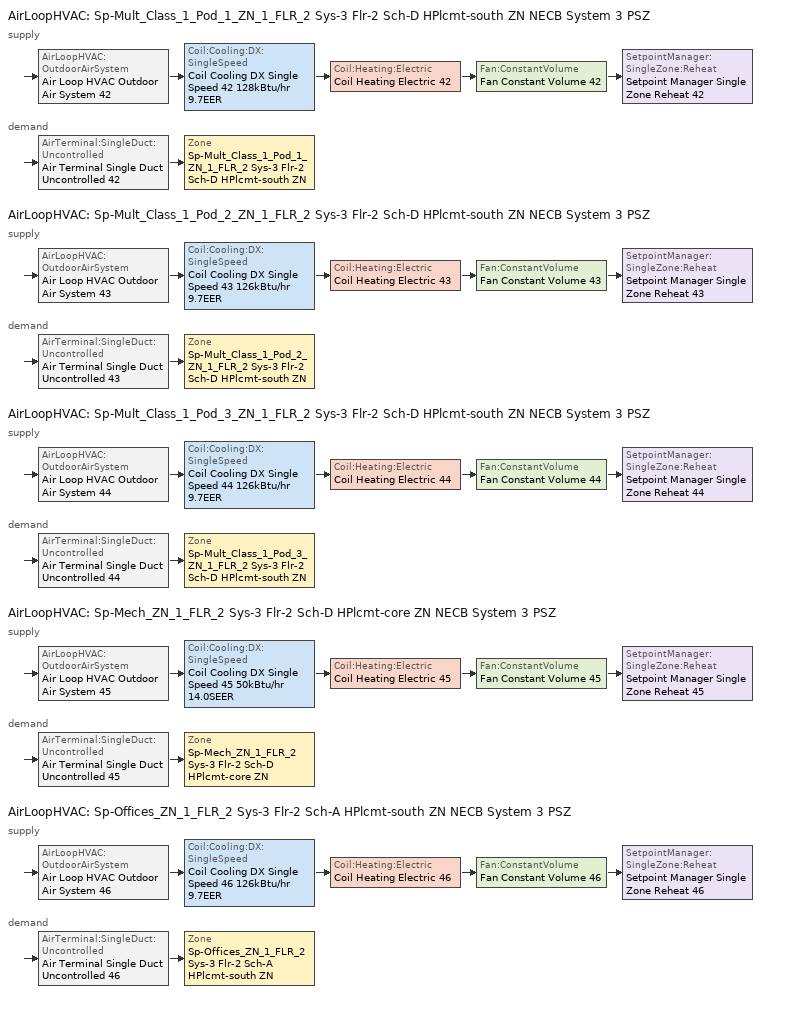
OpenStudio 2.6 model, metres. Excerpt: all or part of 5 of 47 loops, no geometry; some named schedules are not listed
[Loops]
AirLoopHVAC 'Sp-Mult_Class_1_Pod_1_ZN_1_FLR_2 Sys-3 Flr-2 Sch-D HPlcmt-south ZN NECB System 3 PSZ'
 supply: AirLoopHVAC:OutdoorAirSystem 'Air Loop HVAC Outdoor Air System 42' > Coil:Cooling:DX:SingleSpeed 'Coil Cooling DX Single Speed 42 128kBtu/hr 9.7EER' > Coil:Heating:Electric 'Coil Heating Electric 42' > Fan:ConstantVolume 'Fan Constant Volume 42' > SetpointManager:SingleZone:Reheat 'Setpoint Manager Single Zone Reheat 42'
 demand: AirTerminal:SingleDuct:Uncontrolled 'Air Terminal Single Duct Uncontrolled 42' > Zone 'Sp-Mult_Class_1_Pod_1_ZN_1_FLR_2 Sys-3 Flr-2 Sch-D HPlcmt-south ZN'
AirLoopHVAC 'Sp-Mult_Class_1_Pod_2_ZN_1_FLR_2 Sys-3 Flr-2 Sch-D HPlcmt-south ZN NECB System 3 PSZ'
 supply: AirLoopHVAC:OutdoorAirSystem 'Air Loop HVAC Outdoor Air System 43' > Coil:Cooling:DX:SingleSpeed 'Coil Cooling DX Single Speed 43 126kBtu/hr 9.7EER' > Coil:Heating:Electric 'Coil Heating Electric 43' > Fan:ConstantVolume 'Fan Constant Volume 43' > SetpointManager:SingleZone:Reheat 'Setpoint Manager Single Zone Reheat 43'
 demand: AirTerminal:SingleDuct:Uncontrolled 'Air Terminal Single Duct Uncontrolled 43' > Zone 'Sp-Mult_Class_1_Pod_2_ZN_1_FLR_2 Sys-3 Flr-2 Sch-D HPlcmt-south ZN'
AirLoopHVAC 'Sp-Mult_Class_1_Pod_3_ZN_1_FLR_2 Sys-3 Flr-2 Sch-D HPlcmt-south ZN NECB System 3 PSZ'
 supply: AirLoopHVAC:OutdoorAirSystem 'Air Loop HVAC Outdoor Air System 44' > Coil:Cooling:DX:SingleSpeed 'Coil Cooling DX Single Speed 44 126kBtu/hr 9.7EER' > Coil:Heating:Electric 'Coil Heating Electric 44' > Fan:ConstantVolume 'Fan Constant Volume 44' > SetpointManager:SingleZone:Reheat 'Setpoint Manager Single Zone Reheat 44'
 demand: AirTerminal:SingleDuct:Uncontrolled 'Air Terminal Single Duct Uncontrolled 44' > Zone 'Sp-Mult_Class_1_Pod_3_ZN_1_FLR_2 Sys-3 Flr-2 Sch-D HPlcmt-south ZN'
AirLoopHVAC 'Sp-Mech_ZN_1_FLR_2 Sys-3 Flr-2 Sch-D HPlcmt-core ZN NECB System 3 PSZ'
 supply: AirLoopHVAC:OutdoorAirSystem 'Air Loop HVAC Outdoor Air System 45' > Coil:Cooling:DX:SingleSpeed 'Coil Cooling DX Single Speed 45 50kBtu/hr 14.0SEER' > Coil:Heating:Electric 'Coil Heating Electric 45' > Fan:ConstantVolume 'Fan Constant Volume 45' > SetpointManager:SingleZone:Reheat 'Setpoint Manager Single Zone Reheat 45'
 demand: AirTerminal:SingleDuct:Uncontrolled 'Air Terminal Single Duct Uncontrolled 45' > Zone 'Sp-Mech_ZN_1_FLR_2 Sys-3 Flr-2 Sch-D HPlcmt-core ZN'
AirLoopHVAC 'Sp-Offices_ZN_1_FLR_2 Sys-3 Flr-2 Sch-A HPlcmt-south ZN NECB System 3 PSZ'
 supply: AirLoopHVAC:OutdoorAirSystem 'Air Loop HVAC Outdoor Air System 46' > Coil:Cooling:DX:SingleSpeed 'Coil Cooling DX Single Speed 46 126kBtu/hr 9.7EER' > Coil:Heating:Electric 'Coil Heating Electric 46' > Fan:ConstantVolume 'Fan Constant Volume 46' > SetpointManager:SingleZone:Reheat 'Setpoint Manager Single Zone Reheat 46'
 demand: AirTerminal:SingleDuct:Uncontrolled 'Air Terminal Single Duct Uncontrolled 46' > Zone 'Sp-Offices_ZN_1_FLR_2 Sys-3 Flr-2 Sch-A HPlcmt-south ZN'
[Sizing:Zone] Zone Cooling Design Supply Air Temperature Input Method=SupplyAirTemperature; Zone Cooling Design Supply Air Temperature {C}=13; Zone Cooling Design Supply Air Temperature Difference {deltaC}=11.11; Zone Heating Design Supply Air Temperature Input Method=SupplyAirTemperature; Zone Heating Design Supply Air Temperature {C}=43; Zone Heating Design Supply Air Temperature Difference {deltaC}=11.11; Zone Cooling Design Supply Air Humidity Ratio {kg-H2O/kg-air}=0.0085; Zone Heating Design Supply Air Humidity Ratio {kg-H2O/kg-air}=0.008; Zone Heating Sizing Factor=1.3; Zone Cooling Sizing Factor=1.1; Cooling Design Air Flow Method=DesignDay; Heating Design Air Flow Method=DesignDay; Account for Dedicated Outdoor Air System=No; Dedicated Outdoor Air System Control Strategy=NeutralSupplyAir; Dedicated Outdoor Air Low Setpoint Temperature for Design {C}=autosize; Dedicated Outdoor Air High Setpoint Temperature for Design {C}=autosize
Sp-Mult_Class_1_Pod_1_ZN_1_FLR_2 Sys-3 Flr-2 Sch-D HPlcmt-south ZN; Sp-Mult_Class_1_Pod_2_ZN_1_FLR_2 Sys-3 Flr-2 Sch-D HPlcmt-south ZN; Sp-Mult_Class_1_Pod_3_ZN_1_FLR_2 Sys-3 Flr-2 Sch-D HPlcmt-south ZN; Sp-Mech_ZN_1_FLR_2 Sys-3 Flr-2 Sch-D HPlcmt-core ZN; Sp-Offices_ZN_1_FLR_2 Sys-3 Flr-2 Sch-A HPlcmt-south ZN
[Zone equipment]
Sp-Mult_Class_1_Pod_1_ZN_1_FLR_2 Sys-3 Flr-2 Sch-D HPlcmt-south ZN: Air Terminal Single Duct Uncontrolled 42, Zone HVAC Baseboard Convective Electric 42
Sp-Mult_Class_1_Pod_2_ZN_1_FLR_2 Sys-3 Flr-2 Sch-D HPlcmt-south ZN: Air Terminal Single Duct Uncontrolled 43, Zone HVAC Baseboard Convective Electric 43
Sp-Mult_Class_1_Pod_3_ZN_1_FLR_2 Sys-3 Flr-2 Sch-D HPlcmt-south ZN: Air Terminal Single Duct Uncontrolled 44, Zone HVAC Baseboard Convective Electric 44
Sp-Mech_ZN_1_FLR_2 Sys-3 Flr-2 Sch-D HPlcmt-core ZN: Air Terminal Single Duct Uncontrolled 45, Zone HVAC Baseboard Convective Electric 45
Sp-Offices_ZN_1_FLR_2 Sys-3 Flr-2 Sch-A HPlcmt-south ZN: Air Terminal Single Duct Uncontrolled 46, Zone HVAC Baseboard Convective Electric 46
[AirLoopHVAC] Design Supply Air Flow Rate {m3/s}=AutoSize
Name | Availability Schedule
Sp-Mult_Class_1_Pod_1_ZN_1_FLR_2 Sys-3 Flr-2 Sch-D HPlcmt-south ZN NECB System 3 PSZ | Sp-Mult_Class_1_Pod_1_ZN_1_FLR_2 Sys-3 Flr-2 Sch-D HPlcmt-south ZN NECB System 3 PSZ Occ Sch
Sp-Mult_Class_1_Pod_2_ZN_1_FLR_2 Sys-3 Flr-2 Sch-D HPlcmt-south ZN NECB System 3 PSZ | Sp-Mult_Class_1_Pod_2_ZN_1_FLR_2 Sys-3 Flr-2 Sch-D HPlcmt-south ZN NECB System 3 PSZ Occ Sch
Sp-Mult_Class_1_Pod_3_ZN_1_FLR_2 Sys-3 Flr-2 Sch-D HPlcmt-south ZN NECB System 3 PSZ | Sp-Mult_Class_1_Pod_3_ZN_1_FLR_2 Sys-3 Flr-2 Sch-D HPlcmt-south ZN NECB System 3 PSZ Occ Sch
Sp-Mech_ZN_1_FLR_2 Sys-3 Flr-2 Sch-D HPlcmt-core ZN NECB System 3 PSZ | Sp-Mech_ZN_1_FLR_2 Sys-3 Flr-2 Sch-D HPlcmt-core ZN NECB System 3 PSZ Occ Sch
Sp-Offices_ZN_1_FLR_2 Sys-3 Flr-2 Sch-A HPlcmt-south ZN NECB System 3 PSZ | Sp-Offices_ZN_1_FLR_2 Sys-3 Flr-2 Sch-A HPlcmt-south ZN NECB System 3 PSZ Occ Sch
[Sizing:System] Type of Load to Size On=Sensible; Design Outdoor Air Flow Rate {m3/s}=Autosize; Minimum System Air Flow Ratio=1; Preheat Design Temperature {C}=7; Preheat Design Humidity Ratio {kg-H2O/kg-Air}=0.008; Precool Design Temperature {C}=13; Precool Design Humidity Ratio {kg-H2O/kg-Air}=0.008; Central Cooling Design Supply Air Temperature {C}=13; Central Heating Design Supply Air Temperature {C}=43; Sizing Option=NonCoincident; 100% Outdoor Air in Cooling=No; 100% Outdoor Air in Heating=No; Central Cooling Design Supply Air Humidity Ratio {kg-H2O/kg-Air}=0.0085; Central Heating Design Supply Air Humidity Ratio {kg-H2O/kg-Air}=0.008; Cooling Design Air Flow Method=DesignDay; Cooling Design Air Flow Rate {m3/s}=0; Heating Design Air Flow Method=DesignDay; Heating Design Air Flow Rate {m3/s}=0; System Outdoor Air Method=ZoneSum; Zone Maximum Outdoor Air Fraction=1; Cooling Supply Air Flow Rate Per Floor Area {m3/s-m2}=0.00996765; Cooling Fraction of Autosized Cooling Supply Air Flow Rate=1; Cooling Supply Air Flow Rate Per Unit Cooling Capacity {m3/s-W}=3.94755e-05; Heating Supply Air Flow Rate Per Floor Area {m3/s-m2}=0.00996765; Heating Fraction of Autosized Heating Supply Air Flow Rate=1; Heating Fraction of Autosized Cooling Supply Air Flow Rate=1; Heating Supply Air Flow Rate Per Unit Heating Capacity {m3/s-W}=3.15882e-05; Cooling Design Capacity Method=CoolingDesignCapacity; Cooling Design Capacity {W}=autosize; Cooling Design Capacity Per Floor Area {W/m2}=234.7; Fraction of Autosized Cooling Design Capacity=1; Heating Design Capacity Method=HeatingDesignCapacity; Heating Design Capacity {W}=autosize; Heating Design Capacity Per Floor Area {W/m2}=157; Fraction of Autosized Heating Design Capacity=1; Central Cooling Capacity Control Method=OnOff
Sp-Mult_Class_1_Pod_1_ZN_1_FLR_2 Sys-3 Flr-2 Sch-D HPlcmt-south ZN NECB System 3 PSZ; Sp-Mult_Class_1_Pod_2_ZN_1_FLR_2 Sys-3 Flr-2 Sch-D HPlcmt-south ZN NECB System 3 PSZ; Sp-Mult_Class_1_Pod_3_ZN_1_FLR_2 Sys-3 Flr-2 Sch-D HPlcmt-south ZN NECB System 3 PSZ; Sp-Mech_ZN_1_FLR_2 Sys-3 Flr-2 Sch-D HPlcmt-core ZN NECB System 3 PSZ; Sp-Offices_ZN_1_FLR_2 Sys-3 Flr-2 Sch-A HPlcmt-south ZN NECB System 3 PSZ
[Fan:ConstantVolume] Availability Schedule=Always On Discrete; Fan Efficiency=0.39975; Pressure Rise {Pa}=640; Maximum Flow Rate {m3/s}=AutoSize; Motor Efficiency=0.615
Fan Constant Volume 42; Fan Constant Volume 43; Fan Constant Volume 44; Fan Constant Volume 45; Fan Constant Volume 46
[Coil:Heating:Electric] Availability Schedule=Always On Discrete
Coil Heating Electric 42; Coil Heating Electric 43; Coil Heating Electric 44; Coil Heating Electric 45; Coil Heating Electric 46
[Coil:Cooling:DX:SingleSpeed] Availability Schedule=Always On Discrete; Rated Total Cooling Capacity {W}=autosize; Rated Sensible Heat Ratio=autosize; Rated Air Flow Rate {m3/s}=autosize; Rated Evaporator Fan Power Per Volume Flow Rate {W/(m3/s)}=773.3; Total Cooling Capacity Function of Temperature Curve=DXCOOL-NECB2011-REF-CAPFT; Total Cooling Capacity Function of Flow Fraction Curve=DXCOOL-NECB2011-REF-CAPFFLOW; Energy Input Ratio Function of Temperature Curve=DXCOOL-NECB2011-REF-COOLEIRFT; Energy Input Ratio Function of Flow Fraction Curve=DXCOOL-NECB2011-REF-COOLEIRFFLOW; Part Load Fraction Correlation Curve=DXCOOL-NECB2011-REF-COOLPLFFPLR; Condenser Type=AirCooled; Evaporative Condenser Effectiveness=0; Evaporative Condenser Air Flow Rate {m3/s}=Autosize; Evaporative Condenser Pump Rated Power Consumption {W}=Autosize; Crankcase Heater Capacity {W}=0; Maximum Outdoor Dry-Bulb Temperature for Crankcase Heater Operation {C}=0; Basin Heater Capacity {W/K}=0; Basin Heater Setpoint Temperature {C}=10
Name | Rated COP {W/W}
Coil Cooling DX Single Speed 42 128kBtu/hr 9.7EER | 3.37628
Coil Cooling DX Single Speed 43 126kBtu/hr 9.7EER | 3.3746
Coil Cooling DX Single Speed 44 126kBtu/hr 9.7EER | 3.37472
Coil Cooling DX Single Speed 45 50kBtu/hr 14.0SEER | 3.8248
Coil Cooling DX Single Speed 46 126kBtu/hr 9.7EER | 3.37412
[Controller:OutdoorAir] Minimum Outdoor Air Flow Rate {m3/s}=autosize; Maximum Outdoor Air Flow Rate {m3/s}=Autosize; Economizer Control Action Type=ModulateFlow; Lockout Type=NoLockout; Minimum Limit Type=FixedMinimum; High Humidity Control=No; Heat Recovery Bypass Control Type=BypassWhenWithinEconomizerLimits
Name | Economizer Control Type | Minimum Outdoor Air Schedule | Controller Mechanical Ventilation | Economizer Maximum Limit Dry-Bulb Temperature {C} | Economizer Maximum Limit Enthalpy {J/kg} | Economizer Minimum Limit Dry-Bulb Temperature {C}
Controller Outdoor Air 42 | DifferentialEnthalpy | Sp-Mult_Class_1_Pod_1_ZN_1_FLR_2 Sys-3 Flr-2 Sch-D HPlcmt-south ZN NECB System 3 PSZ Occ Sch | Controller Mechanical Ventilation 42
Controller Outdoor Air 43 | DifferentialEnthalpy | Sp-Mult_Class_1_Pod_2_ZN_1_FLR_2 Sys-3 Flr-2 Sch-D HPlcmt-south ZN NECB System 3 PSZ Occ Sch | Controller Mechanical Ventilation 43
Controller Outdoor Air 44 | DifferentialEnthalpy | Sp-Mult_Class_1_Pod_3_ZN_1_FLR_2 Sys-3 Flr-2 Sch-D HPlcmt-south ZN NECB System 3 PSZ Occ Sch | Controller Mechanical Ventilation 44
Controller Outdoor Air 45 | NoEconomizer | Sp-Mech_ZN_1_FLR_2 Sys-3 Flr-2 Sch-D HPlcmt-core ZN NECB System 3 PSZ Occ Sch | Controller Mechanical Ventilation 45 | 28 | 64000 | -100
Controller Outdoor Air 46 | DifferentialEnthalpy | Sp-Offices_ZN_1_FLR_2 Sys-3 Flr-2 Sch-A HPlcmt-south ZN NECB System 3 PSZ Occ Sch | Controller Mechanical Ventilation 46
[Controller:MechanicalVentilation] Availability Schedule=Always On Discrete; System Outdoor Air Method=ZoneSum
Controller Mechanical Ventilation 42; Controller Mechanical Ventilation 43; Controller Mechanical Ventilation 44; Controller Mechanical Ventilation 45; Controller Mechanical Ventilation 46
[AirLoopHVAC:OutdoorAirSystem]
Name | Controller
Air Loop HVAC Outdoor Air System 42 | Controller Outdoor Air 42
Air Loop HVAC Outdoor Air System 43 | Controller Outdoor Air 43
Air Loop HVAC Outdoor Air System 44 | Controller Outdoor Air 44
Air Loop HVAC Outdoor Air System 45 | Controller Outdoor Air 45
Air Loop HVAC Outdoor Air System 46 | Controller Outdoor Air 46
[SetpointManager:SingleZone:Reheat] Minimum Supply Air Temperature {C}=13; Maximum Supply Air Temperature {C}=43
Name | Control Zone
Setpoint Manager Single Zone Reheat 42 | Sp-Mult_Class_1_Pod_1_ZN_1_FLR_2 Sys-3 Flr-2 Sch-D HPlcmt-south ZN
Setpoint Manager Single Zone Reheat 43 | Sp-Mult_Class_1_Pod_2_ZN_1_FLR_2 Sys-3 Flr-2 Sch-D HPlcmt-south ZN
Setpoint Manager Single Zone Reheat 44 | Sp-Mult_Class_1_Pod_3_ZN_1_FLR_2 Sys-3 Flr-2 Sch-D HPlcmt-south ZN
Setpoint Manager Single Zone Reheat 45 | Sp-Mech_ZN_1_FLR_2 Sys-3 Flr-2 Sch-D HPlcmt-core ZN
Setpoint Manager Single Zone Reheat 46 | Sp-Offices_ZN_1_FLR_2 Sys-3 Flr-2 Sch-A HPlcmt-south ZN
[AirTerminal:SingleDuct:Uncontrolled] Availability Schedule=Always On Discrete; Maximum Air Flow Rate {m3/s}=AutoSize
Air Terminal Single Duct Uncontrolled 42; Air Terminal Single Duct Uncontrolled 43; Air Terminal Single Duct Uncontrolled 44; Air Terminal Single Duct Uncontrolled 45; Air Terminal Single Duct Uncontrolled 46
[ZoneHVAC:Baseboard:Convective:Electric] Availability Schedule=Always On Discrete; Nominal Capacity {W}=autosize; Efficiency=1
Zone HVAC Baseboard Convective Electric 42; Zone HVAC Baseboard Convective Electric 43; Zone HVAC Baseboard Convective Electric 44; Zone HVAC Baseboard Convective Electric 45; Zone HVAC Baseboard Convective Electric 46
[Schedule:Ruleset]
Name | Default Day Schedule | Summer Design Day Schedule | Winter Design Day Schedule
Sp-Mech_ZN_1_FLR_2 Sys-3 Flr-2 Sch-D HPlcmt-core ZN NECB System 3 PSZ Occ Sch | Sp-Mech_ZN_1_FLR_2 Sys-3 Flr-2 Sch-D HPlcmt-core ZN NECB System 3 PSZ Occ Sch Default | Sp-Mech_ZN_1_FLR_2 Sys-3 Flr-2 Sch-D HPlcmt-core ZN NECB System 3 PSZ Occ Sch Summer Design Day | Sp-Mech_ZN_1_FLR_2 Sys-3 Flr-2 Sch-D HPlcmt-core ZN NECB System 3 PSZ Occ Sch Winter Design Day
Sp-Mult_Class_1_Pod_1_ZN_1_FLR_2 Sys-3 Flr-2 Sch-D HPlcmt-south ZN NECB System 3 PSZ Occ Sch | Sp-Mult_Class_1_Pod_1_ZN_1_FLR_2 Sys-3 Flr-2 Sch-D HPlcmt-south ZN NECB System 3 PSZ Occ Sch Default | Sp-Mult_Class_1_Pod_1_ZN_1_FLR_2 Sys-3 Flr-2 Sch-D HPlcmt-south ZN NECB System 3 PSZ Occ Sch Summer Design Day | Sp-Mult_Class_1_Pod_1_ZN_1_FLR_2 Sys-3 Flr-2 Sch-D HPlcmt-south ZN NECB System 3 PSZ Occ Sch Winter Design Day
Sp-Mult_Class_1_Pod_2_ZN_1_FLR_2 Sys-3 Flr-2 Sch-D HPlcmt-south ZN NECB System 3 PSZ Occ Sch | Sp-Mult_Class_1_Pod_2_ZN_1_FLR_2 Sys-3 Flr-2 Sch-D HPlcmt-south ZN NECB System 3 PSZ Occ Sch Default | Sp-Mult_Class_1_Pod_2_ZN_1_FLR_2 Sys-3 Flr-2 Sch-D HPlcmt-south ZN NECB System 3 PSZ Occ Sch Summer Design Day | Sp-Mult_Class_1_Pod_2_ZN_1_FLR_2 Sys-3 Flr-2 Sch-D HPlcmt-south ZN NECB System 3 PSZ Occ Sch Winter Design Day
Sp-Mult_Class_1_Pod_3_ZN_1_FLR_2 Sys-3 Flr-2 Sch-D HPlcmt-south ZN NECB System 3 PSZ Occ Sch | Sp-Mult_Class_1_Pod_3_ZN_1_FLR_2 Sys-3 Flr-2 Sch-D HPlcmt-south ZN NECB System 3 PSZ Occ Sch Default | Sp-Mult_Class_1_Pod_3_ZN_1_FLR_2 Sys-3 Flr-2 Sch-D HPlcmt-south ZN NECB System 3 PSZ Occ Sch Summer Design Day | Sp-Mult_Class_1_Pod_3_ZN_1_FLR_2 Sys-3 Flr-2 Sch-D HPlcmt-south ZN NECB System 3 PSZ Occ Sch Winter Design Day
Sp-Offices_ZN_1_FLR_2 Sys-3 Flr-2 Sch-A HPlcmt-south ZN NECB System 3 PSZ Occ Sch | Sp-Offices_ZN_1_FLR_2 Sys-3 Flr-2 Sch-A HPlcmt-south ZN NECB System 3 PSZ Occ Sch Default | Sp-Offices_ZN_1_FLR_2 Sys-3 Flr-2 Sch-A HPlcmt-south ZN NECB System 3 PSZ Occ Sch Summer Design Day | Sp-Offices_ZN_1_FLR_2 Sys-3 Flr-2 Sch-A HPlcmt-south ZN NECB System 3 PSZ Occ Sch Winter Design Day
[Schedule:Day]
Sp-Mult_Class_1_Pod_1_ZN_1_FLR_2 Sys-3 Flr-2 Sch-D HPlcmt-south ZN NECB System 3 PSZ Occ Sch Default; Sp-Mult_Class_1_Pod_1_ZN_1_FLR_2 Sys-3 Flr-2 Sch-D HPlcmt-south ZN NECB System 3 PSZ Occ Sch Winter Design Day; Sp-Mult_Class_1_Pod_1_ZN_1_FLR_2 Sys-3 Flr-2 Sch-D HPlcmt-south ZN NECB System 3 PSZ Occ Sch Summer Design Day; Sp-Mult_Class_1_Pod_2_ZN_1_FLR_2 Sys-3 Flr-2 Sch-D HPlcmt-south ZN NECB System 3 PSZ Occ Sch Default; Sp-Mult_Class_1_Pod_2_ZN_1_FLR_2 Sys-3 Flr-2 Sch-D HPlcmt-south ZN NECB System 3 PSZ Occ Sch Winter Design Day; Sp-Mult_Class_1_Pod_2_ZN_1_FLR_2 Sys-3 Flr-2 Sch-D HPlcmt-south ZN NECB System 3 PSZ Occ Sch Summer Design Day: 24, 0, 1
[Schedule:Rule] Date Specification Type=DateRange; Start Month=1; Start Day=1; End Month=12
Name | Schedule Ruleset | Rule Order | Day Schedule | Apply Monday | End Day | Apply Tuesday | Apply Wednesday | Apply Thursday | Apply Friday | Apply Saturday | Apply Sunday
Sp-Mult_Class_1_Pod_1_ZN_1_FLR_2 Sys-3 Flr-2 Sch-D HPlcmt-south ZN NECB System 3 PSZ Occ Sch Monday Rule | Sp-Mult_Class_1_Pod_1_ZN_1_FLR_2 Sys-3 Flr-2 Sch-D HPlcmt-south ZN NECB System 3 PSZ Occ Sch | 6 | Sp-Mult_Class_1_Pod_1_ZN_1_FLR_2 Sys-3 Flr-2 Sch-D HPlcmt-south ZN NECB System 3 PSZ Occ Sch Monday | Yes | 25
Sp-Mult_Class_1_Pod_1_ZN_1_FLR_2 Sys-3 Flr-2 Sch-D HPlcmt-south ZN NECB System 3 PSZ Occ Sch Tuesday Rule | Sp-Mult_Class_1_Pod_1_ZN_1_FLR_2 Sys-3 Flr-2 Sch-D HPlcmt-south ZN NECB System 3 PSZ Occ Sch | 5 | Sp-Mult_Class_1_Pod_1_ZN_1_FLR_2 Sys-3 Flr-2 Sch-D HPlcmt-south ZN NECB System 3 PSZ Occ Sch Tuesday |  | 26 | Yes
Sp-Mult_Class_1_Pod_1_ZN_1_FLR_2 Sys-3 Flr-2 Sch-D HPlcmt-south ZN NECB System 3 PSZ Occ Sch Wednesday Rule | Sp-Mult_Class_1_Pod_1_ZN_1_FLR_2 Sys-3 Flr-2 Sch-D HPlcmt-south ZN NECB System 3 PSZ Occ Sch | 4 | Sp-Mult_Class_1_Pod_1_ZN_1_FLR_2 Sys-3 Flr-2 Sch-D HPlcmt-south ZN NECB System 3 PSZ Occ Sch Wednesday |  | 27 |  | Yes
Sp-Mult_Class_1_Pod_1_ZN_1_FLR_2 Sys-3 Flr-2 Sch-D HPlcmt-south ZN NECB System 3 PSZ Occ Sch Thursday Rule | Sp-Mult_Class_1_Pod_1_ZN_1_FLR_2 Sys-3 Flr-2 Sch-D HPlcmt-south ZN NECB System 3 PSZ Occ Sch | 3 | Sp-Mult_Class_1_Pod_1_ZN_1_FLR_2 Sys-3 Flr-2 Sch-D HPlcmt-south ZN NECB System 3 PSZ Occ Sch Thursday |  | 28 |  |  | Yes
Sp-Mult_Class_1_Pod_1_ZN_1_FLR_2 Sys-3 Flr-2 Sch-D HPlcmt-south ZN NECB System 3 PSZ Occ Sch Friday Rule | Sp-Mult_Class_1_Pod_1_ZN_1_FLR_2 Sys-3 Flr-2 Sch-D HPlcmt-south ZN NECB System 3 PSZ Occ Sch | 2 | Sp-Mult_Class_1_Pod_1_ZN_1_FLR_2 Sys-3 Flr-2 Sch-D HPlcmt-south ZN NECB System 3 PSZ Occ Sch Friday |  | 29 |  |  |  | Yes
Sp-Mult_Class_1_Pod_1_ZN_1_FLR_2 Sys-3 Flr-2 Sch-D HPlcmt-south ZN NECB System 3 PSZ Occ Sch Saturday Rule | Sp-Mult_Class_1_Pod_1_ZN_1_FLR_2 Sys-3 Flr-2 Sch-D HPlcmt-south ZN NECB System 3 PSZ Occ Sch | 1 | Sp-Mult_Class_1_Pod_1_ZN_1_FLR_2 Sys-3 Flr-2 Sch-D HPlcmt-south ZN NECB System 3 PSZ Occ Sch Saturday |  | 30 |  |  |  |  | Yes
Sp-Mult_Class_1_Pod_1_ZN_1_FLR_2 Sys-3 Flr-2 Sch-D HPlcmt-south ZN NECB System 3 PSZ Occ Sch Sunday Rule | Sp-Mult_Class_1_Pod_1_ZN_1_FLR_2 Sys-3 Flr-2 Sch-D HPlcmt-south ZN NECB System 3 PSZ Occ Sch | 0 | Sp-Mult_Class_1_Pod_1_ZN_1_FLR_2 Sys-3 Flr-2 Sch-D HPlcmt-south ZN NECB System 3 PSZ Occ Sch Sunday |  | 31 |  |  |  |  |  | Yes
Sp-Mult_Class_1_Pod_2_ZN_1_FLR_2 Sys-3 Flr-2 Sch-D HPlcmt-south ZN NECB System 3 PSZ Occ Sch Monday Rule | Sp-Mult_Class_1_Pod_2_ZN_1_FLR_2 Sys-3 Flr-2 Sch-D HPlcmt-south ZN NECB System 3 PSZ Occ Sch | 6 | Sp-Mult_Class_1_Pod_2_ZN_1_FLR_2 Sys-3 Flr-2 Sch-D HPlcmt-south ZN NECB System 3 PSZ Occ Sch Monday | Yes | 25
Sp-Mult_Class_1_Pod_2_ZN_1_FLR_2 Sys-3 Flr-2 Sch-D HPlcmt-south ZN NECB System 3 PSZ Occ Sch Tuesday Rule | Sp-Mult_Class_1_Pod_2_ZN_1_FLR_2 Sys-3 Flr-2 Sch-D HPlcmt-south ZN NECB System 3 PSZ Occ Sch | 5 | Sp-Mult_Class_1_Pod_2_ZN_1_FLR_2 Sys-3 Flr-2 Sch-D HPlcmt-south ZN NECB System 3 PSZ Occ Sch Tuesday |  | 26 | Yes
Sp-Mult_Class_1_Pod_2_ZN_1_FLR_2 Sys-3 Flr-2 Sch-D HPlcmt-south ZN NECB System 3 PSZ Occ Sch Wednesday Rule | Sp-Mult_Class_1_Pod_2_ZN_1_FLR_2 Sys-3 Flr-2 Sch-D HPlcmt-south ZN NECB System 3 PSZ Occ Sch | 4 | Sp-Mult_Class_1_Pod_2_ZN_1_FLR_2 Sys-3 Flr-2 Sch-D HPlcmt-south ZN NECB System 3 PSZ Occ Sch Wednesday |  | 27 |  | Yes
Sp-Mult_Class_1_Pod_2_ZN_1_FLR_2 Sys-3 Flr-2 Sch-D HPlcmt-south ZN NECB System 3 PSZ Occ Sch Thursday Rule | Sp-Mult_Class_1_Pod_2_ZN_1_FLR_2 Sys-3 Flr-2 Sch-D HPlcmt-south ZN NECB System 3 PSZ Occ Sch | 3 | Sp-Mult_Class_1_Pod_2_ZN_1_FLR_2 Sys-3 Flr-2 Sch-D HPlcmt-south ZN NECB System 3 PSZ Occ Sch Thursday |  | 28 |  |  | Yes
[Schedule:Constant]
Always On Discrete: Value=1
[Curve:Biquadratic] Minimum Value of x=13; Maximum Value of x=24; Minimum Value of y=24; Maximum Value of y=46
Name | Coefficient1 Constant | Coefficient2 x | Coefficient3 x**2 | Coefficient4 y | Coefficient5 y**2 | Coefficient6 x*y
DXCOOL-NECB2011-REF-CAPFT | 0.867905 | 0.0142459 | 0.00055436 | -0.0075575 | 3.3e-05 | -0.0001918
DXCOOL-NECB2011-REF-COOLEIRFT | 0.116936 | 0.0284933 | -0.0004112 | 0.0214108 | 0.00016103 | -0.0006791
[Curve:Quadratic] Coefficient1 Constant=1; Coefficient2 x=0; Coefficient3 x**2=0; Minimum Value of x=0; Maximum Value of x=1
DXCOOL-NECB2011-REF-CAPFFLOW; DXCOOL-NECB2011-REF-COOLEIRFFLOW
[Curve:Cubic]
DXCOOL-NECB2011-REF-COOLPLFFPLR: Coefficient1 Constant=0.0277; Coefficient2 x=4.9151; Coefficient3 x**2=-8.184; Coefficient4 x**3=4.2702; Minimum Value of x=0.7; Maximum Value of x=1
